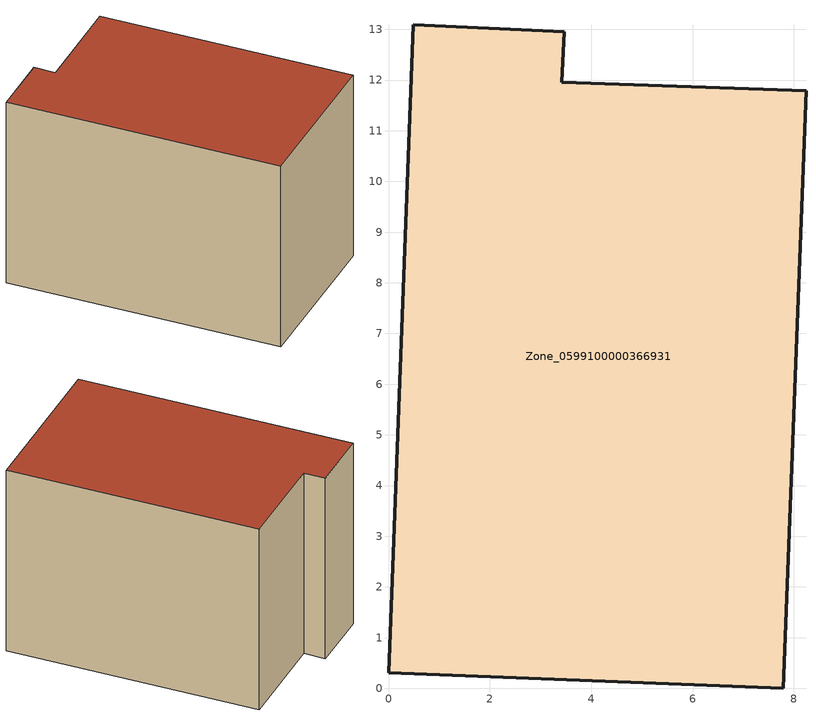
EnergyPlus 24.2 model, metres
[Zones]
Zone_0599100000366931
 floor ground (C_G): 0,0.31 0.49,13.09 3.47,12.96 3.42,11.96 8.24,11.79 7.79,0 z0
 wall outside (C_F): 0.49,13.09 0,0.31 7.79,0 8.24,11.79 3.42,11.96 3.47,12.96 0.49,13.09 z0:9.2
 roof outside (C_R): 0,0.31 7.79,0 8.24,11.79 3.42,11.96 3.47,12.96 0.49,13.09 z9.2
[BUILDING]
Pand.0599100000366931: North Axis=0; Terrain=City; Loads Convergence Tolerance Value=0.04; Temperature Convergence Tolerance Value=0.4; Solar Distribution=FullExterior; Maximum Number of Warmup Days=25; Minimum Number of Warmup Days=1
[Site:Location]
Rotterdam.The.Hague.AP_ZH_NLD Design_Conditions: Latitude=51.96; Longitude=4.45; Time Zone=1; Elevation=-4.5
[SITE:GROUNDTEMPERATURE:BUILDINGSURFACE]
18, 18, 18, 18, 18, 18, 18, 18, 18, 18, 18, 18
[MATERIAL] Thermal Absorptance=0.9; Solar Absorptance=0.7; Visible Absorptance=0.7
Name | Roughness | Thickness | Conductivity | Density | Specific Heat
G.TC.1992-2005 | MediumSmooth | 0.15 | 0.06 | 540 | 1210
F.TC.1992-2005 | Rough | 0.3 | 0.12 | 1920 | 840
R.TC.1992-2005 | MediumRough | 0.2 | 0.08 | 1500 | 1000
[CONSTRUCTION]
C_G: G.TC.1992-2005
C_F: F.TC.1992-2005
C_R: R.TC.1992-2005
[ZONE]
Zone_0599100000366931: Type=1; Multiplier=1; Ceiling Height=Autocalculate; Volume=Autocalculate; Floor Area=autocalculate; Part of Total Floor Area=Yes
[ZONEINFILTRATION:DESIGNFLOWRATE]
Infil_Zone_0599100000366931: Zone or ZoneList or Space or SpaceList=Zone_0599100000366931; Schedule=AlwaysOn; Design Flow Rate Calculation Method=Flow/Area; Flow Rate per Floor Area=0.0015; Constant Term Coefficient=1; Temperature Term Coefficient=0; Velocity Term Coefficient=0; Velocity Squared Term Coefficient=0
[HVACTEMPLATE:ZONE:IDEALLOADSAIRSYSTEM]
Zone_0599100000366931: Maximum Heating Supply Air Temperature=50; Minimum Cooling Supply Air Temperature=13; Maximum Heating Supply Air Humidity Ratio=0.0156; Minimum Cooling Supply Air Humidity Ratio=0.0077; Heating Limit=NoLimit; Cooling Limit=NoLimit; Dehumidification Control Type=ConstantSensibleHeatRatio; Cooling Sensible Heat Ratio=0.7; Dehumidification Setpoint=60; Humidification Control Type=None; Humidification Setpoint=30; Outdoor Air Method=None; Outdoor Air Flow Rate per Person=0.00944; Outdoor Air Flow Rate per Zone Floor Area=0; Outdoor Air Flow Rate per Zone=0; Demand Controlled Ventilation Type=None; Outdoor Air Economizer Type=NoEconomizer; Heat Recovery Type=None; Sensible Heat Recovery Effectiveness=0.7; Latent Heat Recovery Effectiveness=0.65
[ZONECONTROL:THERMOSTAT]
ThermostatControl_Zone_0599100000366931: Zone or ZoneList=Zone_0599100000366931; Control Type Schedule=DualSetpointControlType; Control 1=Thermostat_Zone_0599100000366931; Temperature Difference Between Cutout And Setpoint=0
[THERMOSTATSETPOINT:DUALSETPOINT]
Thermostat_Zone_0599100000366931: Heating Setpoint Temperature Schedule=HeatingSetpoint_Zone_0599100000366931; Cooling Setpoint Temperature Schedule=CoolingSetpoint_Zone_0599100000366931
[SCHEDULE:COMPACT]
HeatingSetpoint_Zone_0599100000366931: Through: 12/31, For: AllDays, Until: 24:00, 21
CoolingSetpoint_Zone_0599100000366931: Through: 12/31, For: AllDays, Until: 24:00, 24
DualSetpointControlType: Through: 12/31, For: AllDays, Until: 24:00, 4
AlwaysOn: Through: 12/31, For: AllDays, Until: 24:00, 1
